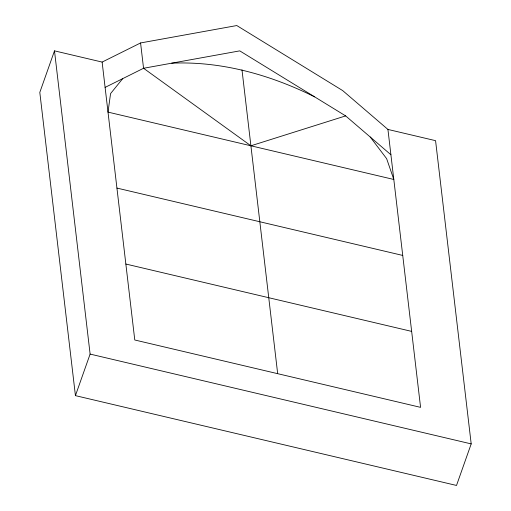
<?xml version="1.0" encoding="UTF-8"?>
<svg xmlns="http://www.w3.org/2000/svg" width="511" height="511" viewBox="0 0 511 511"><rect width="100%" height="100%" fill="white"/><g stroke="black" fill="none" stroke-linecap="round" stroke-linejoin="round"><path stroke-width="0.77" d="M54.492 50.851L39.807 92.402L75.43 395.635L456.508 485.45L471.193 443.899L435.57 140.666L387.932 129.436L342.67 90.581L236.785 25.55L140.576 42.95L102.13 62.08L54.492 50.851L90.115 354.085L75.43 395.635M122.691 78.649L110.568 93.602L108.006 112.113L393.815 179.476L386.635 158.666L370.207 136.986M105.1 87.4L143.553 68.27L239.755 50.87L345.647 115.901L390.909 154.756M345.647 115.901L250.907 145.795L143.553 68.27L140.576 42.95M171.728 63.172C221.416 61.02 270.428 74.862 314.635 96.854M116.93 188.074L402.738 255.436M125.853 264.034L411.662 331.396M90.115 354.085L471.193 443.899M387.932 129.436L420.579 407.356L134.776 339.994L102.13 62.08M241.984 69.835L277.677 373.675"/></g></svg>
